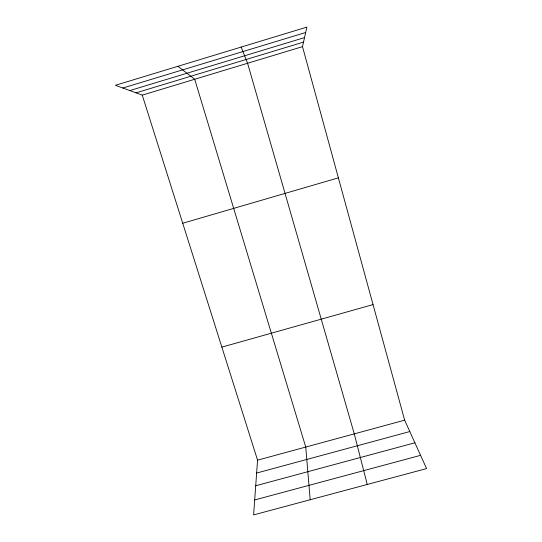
<?xml version="1.0" encoding="UTF-8"?>
<svg xmlns="http://www.w3.org/2000/svg" width="542" height="542" viewBox="0 0 542 542"><rect width="100%" height="100%" fill="white"/><g stroke="black" fill="none" stroke-linecap="round" stroke-linejoin="round"><path stroke-width="0.81" d="M142.261 95.128L257.565 460.165L253.609 514.9L426.581 468.579L404.65 420.172L302.504 46.646L306.887 27.1L115.419 85.29L142.261 95.128L302.504 46.646M122.838 88.014L305.674 32.513M129.816 90.568L304.536 37.601M136.028 92.845L303.52 42.113M182.729 223.25L338.384 177.844M221.861 347.124L373.045 304.59M257.565 460.165L404.65 420.172M256.637 473.044L409.806 431.547M255.716 485.767L414.901 442.787M254.693 499.954L420.585 455.341M177.979 66.28L194.707 79.261L305.742 447.062L310.187 499.751M241.156 47.079L247.579 63.265L354.272 433.871L367.259 484.467"/></g></svg>
